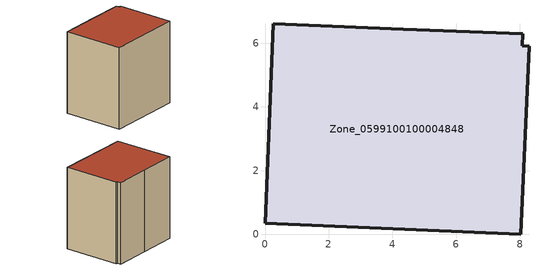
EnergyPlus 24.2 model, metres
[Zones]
Zone_0599100100004848
 floor ground (C_G): 8.07,5.93 8.28,5.9 8.03,0 0,0.35 0.27,6.62 4.34,6.45 8.08,6.29 z1.48
 wall outside (C_F): 0,0.35 8.03,0 8.28,5.9 8.07,5.93 8.08,6.29 4.34,6.45 0.27,6.62 0,0.35 z1.48:10.01
 roof outside (C_R): 8.28,5.9 8.07,5.93 8.08,6.29 4.34,6.45 0.27,6.62 0,0.35 8.03,0 z10.01
[BUILDING]
Pand.0599100100004848: North Axis=0; Terrain=City; Loads Convergence Tolerance Value=0.04; Temperature Convergence Tolerance Value=0.4; Solar Distribution=FullExterior; Maximum Number of Warmup Days=25; Minimum Number of Warmup Days=1
[Site:Location]
Rotterdam.The.Hague.AP_ZH_NLD Design_Conditions: Latitude=51.96; Longitude=4.45; Time Zone=1; Elevation=-4.5
[SITE:GROUNDTEMPERATURE:BUILDINGSURFACE]
18, 18, 18, 18, 18, 18, 18, 18, 18, 18, 18, 18
[MATERIAL] Thermal Absorptance=0.9; Solar Absorptance=0.7; Visible Absorptance=0.7
Name | Roughness | Thickness | Conductivity | Density | Specific Heat
G.TC.2006-2014 | MediumSmooth | 0.15 | 0.06 | 540 | 1210
F.TC.2006-2014 | Rough | 0.3 | 0.12 | 1920 | 840
R.TC.2006-2014 | MediumRough | 0.2 | 0.08 | 1500 | 1000
[CONSTRUCTION]
C_G: G.TC.2006-2014
C_F: F.TC.2006-2014
C_R: R.TC.2006-2014
[ZONE]
Zone_0599100100004848: Type=1; Multiplier=1; Ceiling Height=Autocalculate; Volume=Autocalculate; Floor Area=autocalculate; Part of Total Floor Area=Yes
[ZONEINFILTRATION:DESIGNFLOWRATE]
Infil_Zone_0599100100004848: Zone or ZoneList or Space or SpaceList=Zone_0599100100004848; Schedule=AlwaysOn; Design Flow Rate Calculation Method=Flow/Area; Flow Rate per Floor Area=0.0015; Constant Term Coefficient=1; Temperature Term Coefficient=0; Velocity Term Coefficient=0; Velocity Squared Term Coefficient=0
[HVACTEMPLATE:ZONE:IDEALLOADSAIRSYSTEM]
Zone_0599100100004848: Maximum Heating Supply Air Temperature=50; Minimum Cooling Supply Air Temperature=13; Maximum Heating Supply Air Humidity Ratio=0.0156; Minimum Cooling Supply Air Humidity Ratio=0.0077; Heating Limit=NoLimit; Cooling Limit=NoLimit; Dehumidification Control Type=ConstantSensibleHeatRatio; Cooling Sensible Heat Ratio=0.7; Dehumidification Setpoint=60; Humidification Control Type=None; Humidification Setpoint=30; Outdoor Air Method=None; Outdoor Air Flow Rate per Person=0.00944; Outdoor Air Flow Rate per Zone Floor Area=0; Outdoor Air Flow Rate per Zone=0; Demand Controlled Ventilation Type=None; Outdoor Air Economizer Type=NoEconomizer; Heat Recovery Type=None; Sensible Heat Recovery Effectiveness=0.7; Latent Heat Recovery Effectiveness=0.65
[ZONECONTROL:THERMOSTAT]
ThermostatControl_Zone_0599100100004848: Zone or ZoneList=Zone_0599100100004848; Control Type Schedule=DualSetpointControlType; Control 1=Thermostat_Zone_0599100100004848; Temperature Difference Between Cutout And Setpoint=0
[THERMOSTATSETPOINT:DUALSETPOINT]
Thermostat_Zone_0599100100004848: Heating Setpoint Temperature Schedule=HeatingSetpoint_Zone_0599100100004848; Cooling Setpoint Temperature Schedule=CoolingSetpoint_Zone_0599100100004848
[SCHEDULE:COMPACT]
HeatingSetpoint_Zone_0599100100004848: Through: 12/31, For: AllDays, Until: 24:00, 21
CoolingSetpoint_Zone_0599100100004848: Through: 12/31, For: AllDays, Until: 24:00, 24
DualSetpointControlType: Through: 12/31, For: AllDays, Until: 24:00, 4
AlwaysOn: Through: 12/31, For: AllDays, Until: 24:00, 1
